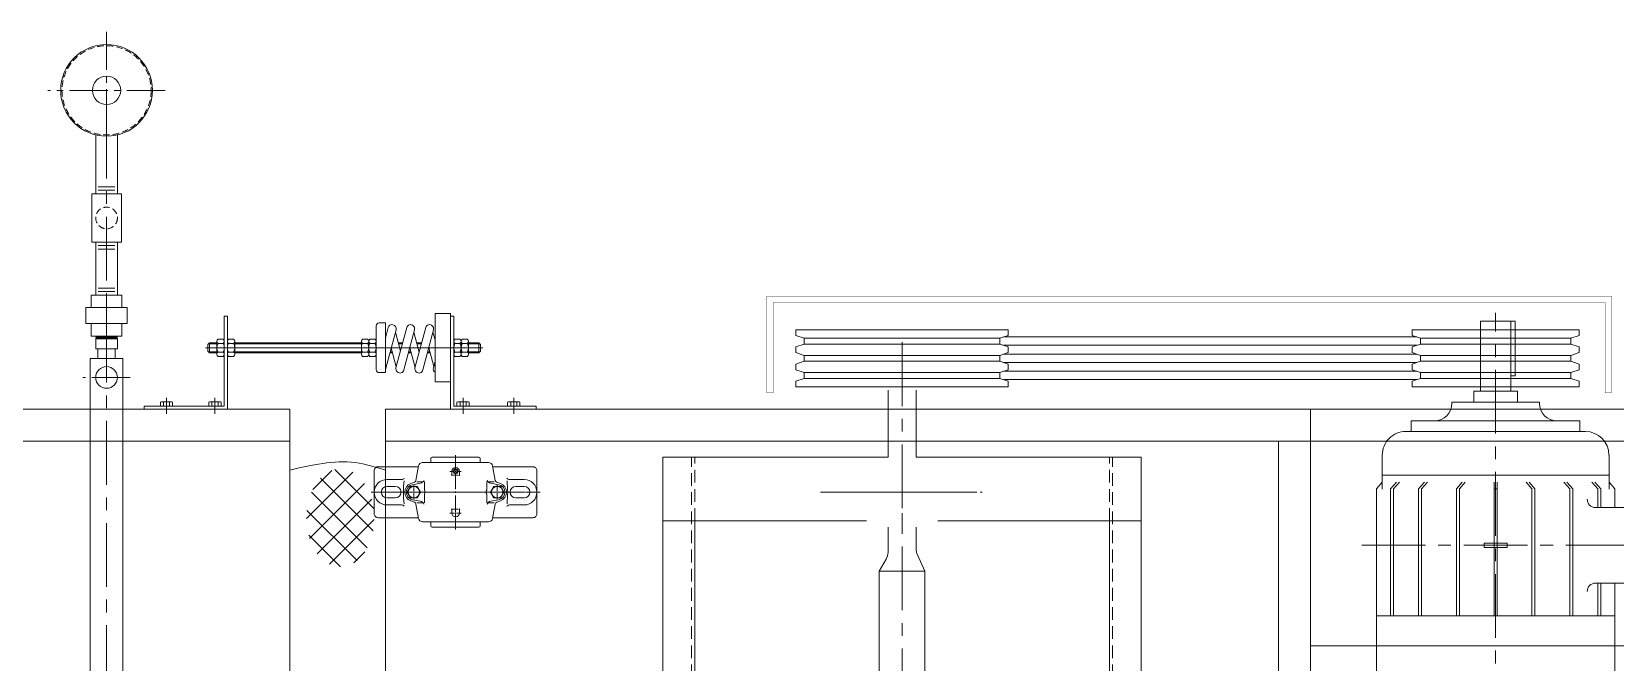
# Model space of a CAD drawing. Extents: x -122 to 18192, y -547 to 12454.
# Drawn here: x 4864 to 7347, y 7553 to 8541 of the extents above; entities that cross this region are included whole.
import ezdxf

# ---------------------------------------------------------------- set-up
doc = ezdxf.new("R2010")
doc.units = 0
doc.header["$LTSCALE"] = 80
doc.header["$MEASUREMENT"] = 0
for name, pattern in [('CEN', [26, 20, -2, 2, -2]), ('CENTER', [2, 1.25, -0.25, 0.25, -0.25]), ('CENTER2', [1.125, 0.75, -0.125, 0.125, -0.125]), ('CX2', [8.2, 0.2, -1, 6, -1]), ('HIDDEN', [0.375, 0.25, -0.125]), ('HIDDEN2', [0.1875, 0.125, -0.0625])]:
    doc.linetypes.add(name, pattern=pattern)
doc.layers.get('0').update_dxf_attribs({"linetype": 'CONTINUOUS', "lineweight": 18})
for name, color, linetype, lineweight in [('1', 1, 'CENTER2', 18), ('3', 2, 'CONTINUOUS', 18), ('4', 4, 'CONTINUOUS', 18), ('6', 3, 'CX2', 18), ('ACT', 7, 'CONTINUOUS', 18), ('CEN', 1, 'CEN', 18), ('DIM', 4, 'CONTINUOUS', 18), ('LIN', 2, 'CONTINUOUS', 18), ('NACHI', 16, 'CONTINUOUS', 18)]:
    doc.layers.add(name, color=color, linetype=linetype, lineweight=lineweight)

# ---------------------------------------------------------------- blocks, each defined once
blk = doc.blocks.new('HTR(FRONT)')
at = {"layer": 'CEN', "lineweight": 15}
for p, q in [((518, 106.6), (83.3, 106.6)), ((35.1, 3.1), (35.1, 28.3)), ((114.4, 3.1), (114.4, 28.3)), ((503.4, 3.1), (503.4, 28.3)), ((579.3, 3.1), (579.3, 28.3))]:
    blk.add_line(p, q, dxfattribs=at)
at = {"layer": 'DIM', "lineweight": 15}
for p, q in [((106, 112.8), (88, 112.8)), ((106, 100.4), (88, 100.4)), ((169.9, 100.4), (166.6, 100.4)), ((186.6, 112.8), (179.7, 112.8)), ((183.3, 100.4), (183, 100.4)), ((199.7, 100.4), (196.4, 100.4)), ((215.6, 112.8), (209.5, 112.8)), ((228.7, 100.4), (225.4, 100.4)), ((472.4, 112.8), (273.8, 112.8)), ((472.4, 100.4), (273.8, 100.4)), ((500.3, 112.8), (513.7, 112.8)), ((500.3, 100.4), (513.7, 100.4))]:
    blk.add_line(p, q, dxfattribs=at)
at = {"layer": 'LIN', "lineweight": 15}
for p, q in [((129.1, 156.3), (133.9, 156.3)), ((129.1, 15), (129.1, 156.3)), ((158.3, 160.2), (133.9, 160.2)), ((133.9, 10.2), (133.9, 160.2)), ((158.3, 53), (158.3, 160.2)), ((488.8, 156.3), (483.9, 156.3)), ((483.9, 10.2), (483.9, 156.3)), ((488.8, 15), (488.8, 156.3)), ((158.3, 118.4), (161.7, 131.1)), ((177.5, 71.8), (160.6, 134.8)), ((189.8, 75.1), (172.9, 138.1)), ((183.1, 99.9), (191.5, 131.1)), ((207.3, 71.8), (190.5, 134.8)), ((219.6, 75.1), (202.7, 138.1)), ((212.5, 101.3), (220.5, 131.1)), ((236.2, 72.5), (219.5, 134.8)), ((236.2, 121.4), (231.7, 138.1)), ((236.2, 67.6), (236.2, 145.6)), ((245.9, 145.6), (236.2, 145.6)), ((250.8, 72.5), (250.8, 140.7)), ((87, 111.8), (89.6, 114.4)), ((87, 101.4), (87, 111.8)), ((87, 101.4), (89.6, 98.8)), ((106, 114.4), (89.6, 114.4)), ((89.6, 98.8), (89.6, 114.4)), ((106, 96.5), (106, 116.7)), ((107.8, 120.1), (115.8, 120.1)), ((107.8, 113.3), (115.8, 113.3)), ((107.8, 99.9), (115.8, 99.9)), ((117.5, 96.5), (117.5, 116.7)), ((119.3, 120.1), (127.3, 120.1)), ((119.3, 113.3), (127.3, 113.3)), ((119.3, 99.9), (127.3, 99.9)), ((160.4, 77.3), (168.2, 106.6)), ((187, 114.4), (179.2, 114.4)), ((189.7, 75.5), (198, 106.6)), ((216, 114.4), (209, 114.4)), ((219.1, 76.9), (227.1, 106.6)), ((252.6, 120.1), (260.6, 120.1)), ((252.6, 113.3), (260.6, 113.3)), ((252.6, 99.9), (260.6, 99.9)), ((262.3, 96.5), (262.3, 116.7)), ((264.1, 120.1), (272.1, 120.1)), ((264.1, 113.3), (272.1, 113.3)), ((264.1, 99.9), (272.1, 99.9)), ((273.8, 96.5), (273.8, 116.7)), ((472.4, 114.4), (273.8, 114.4)), ((472.4, 96.5), (472.4, 116.7)), ((474.2, 120.1), (482.2, 120.1)), ((474.2, 113.3), (482.2, 113.3)), ((474.2, 99.9), (482.2, 99.9)), ((498.5, 120.1), (490.6, 120.1)), ((498.5, 113.3), (490.6, 113.3)), ((498.5, 99.9), (490.6, 99.9)), ((500.3, 96.5), (500.3, 116.7)), ((500.3, 114.4), (512, 114.4)), ((512, 98.8), (512, 114.4)), ((514.6, 111.8), (512, 114.4)), ((514.6, 101.4), (512, 98.8)), ((514.6, 101.4), (514.6, 111.8)), ((106, 98.8), (89.6, 98.8)), ((107.8, 93.1), (115.8, 93.1)), ((119.3, 93.1), (127.3, 93.1)), ((161, 75.1), (158.3, 85.2)), ((170.3, 98.8), (166.1, 98.8)), ((200.1, 98.8), (195.9, 98.8)), ((229.1, 98.8), (225, 98.8)), ((252.6, 93.1), (260.6, 93.1)), ((264.1, 93.1), (272.1, 93.1)), ((472.4, 98.8), (273.8, 98.8)), ((474.2, 93.1), (482.2, 93.1)), ((498.5, 93.1), (490.6, 93.1)), ((500.3, 98.8), (512, 98.8)), ((158.3, 53), (133.9, 53)), ((245.9, 67.6), (236.2, 67.6)), ((0, 15), (129.1, 15)), ((0, 10.2), (0, 15)), ((0, 10.2), (133.9, 10.2)), ((25.5, 21.2), (25.5, 15)), ((27.9, 22), (42.2, 22)), ((30.3, 21.2), (30.3, 15)), ((39.8, 21.2), (39.8, 15)), ((44.6, 21.2), (44.6, 15)), ((104.9, 21.2), (104.9, 15)), ((107.3, 22), (121.6, 22)), ((109.7, 21.2), (109.7, 15)), ((119.2, 21.2), (119.2, 15)), ((124, 21.2), (124, 15)), ((614.4, 10.2), (483.9, 10.2)), ((614.4, 15), (488.8, 15)), ((493.9, 21.2), (493.9, 15)), ((510.6, 22), (496.2, 22)), ((498.6, 21.2), (498.6, 15)), ((508.2, 21.2), (508.2, 15)), ((513, 21.2), (513, 15)), ((569.8, 21.2), (569.8, 15)), ((586.5, 22), (572.2, 22)), ((574.5, 21.2), (574.5, 15)), ((584.1, 21.2), (584.1, 15)), ((588.9, 21.2), (588.9, 15)), ((614.4, 10.2), (614.4, 15))]:
    blk.add_line(p, q, dxfattribs=at)
at = {"layer": 'LIN', "lineweight": 15, "extrusion": (0, 0, -1)}
for centre, major_axis, ratio, start_param, end_param in [((166.8, 136.5), (3.26, 5.66), 0.940173, 3.959121, 7.100714), ((196.6, 136.5), (3.26, 5.66), 0.940173, 3.959121, 7.100714), ((225.6, 136.5), (3.28, 5.65), 0.939855, 3.955239, 7.096831), ((245.9, 140.7), (3.44, 3.44), 1, -0.785398, 0.785398), ((119.8, 106.6), (-9.72, 9.72), 1, 4.984733, 6.010841), ((110.1, 116.7), (2.9, 2.9), 1, 2.960705, 4.893277), ((110.1, 96.5), (2.9, 2.9), 1, 2.960705, 4.893277), ((113.4, 116.7), (2.9, 2.9), 1, -0.180888, 1.751684), ((103.8, 106.6), (-9.72, 9.72), 1, 1.843141, 2.869248), ((113.4, 96.5), (2.9, 2.9), 1, -0.180888, 1.751684), ((131.3, 106.6), (-9.72, 9.72), 1, 4.984733, 6.010841), ((121.6, 116.7), (-2.9, 2.9), 1, 4.531501, 6.464073), ((121.6, 96.5), (-2.9, 2.9), 1, 4.531501, 6.464073), ((125, 116.7), (2.9, 2.9), 1, -0.180888, 1.751684), ((115.3, 106.6), (-9.72, 9.72), 1, 1.843141, 2.869248), ((125, 96.5), (2.9, 2.9), 1, -0.180888, 1.751684), ((264.6, 106.6), (-9.72, 9.72), 1, 4.984733, 6.010841), ((254.9, 116.7), (-2.9, 2.9), 1, 4.531501, 6.464073), ((254.9, 96.5), (-2.9, 2.9), 1, 4.531501, 6.464073), ((258.2, 116.7), (2.9, 2.9), 1, -0.180888, 1.751684), ((248.6, 106.6), (-9.72, 9.72), 1, 1.843141, 2.869248), ((258.2, 96.5), (-2.9, 2.9), 1, 1.389909, 3.32248), ((276.1, 106.6), (-9.72, 9.72), 1, 4.984733, 6.010841), ((266.4, 116.7), (2.9, 2.9), 1, 2.960705, 4.893277), ((266.4, 96.5), (2.9, 2.9), 1, 2.960705, 4.893277), ((269.7, 116.7), (-2.9, 2.9), 1, 1.389909, 3.32248), ((260.1, 106.6), (-9.72, 9.72), 1, 1.843141, 2.869248), ((269.7, 96.5), (-2.9, 2.9), 1, 1.389909, 3.32248), ((486.2, 106.6), (9.72, 9.72), 1, 3.413937, 4.440045), ((476.5, 116.7), (-2.9, 2.9), 1, 4.531501, 6.464073), ((476.5, 96.5), (-2.9, 2.9), 1, 4.531501, 6.464073), ((479.8, 116.7), (-2.9, 2.9), 1, 1.389909, 3.32248), ((470.2, 106.6), (9.72, 9.72), 1, 0.272344, 1.298452), ((479.8, 96.5), (2.9, 2.9), 1, -0.180888, 1.751684), ((502.5, 106.6), (9.72, 9.72), 1, 3.413937, 4.440045), ((492.9, 116.7), (2.9, 2.9), 1, 2.960705, 4.893277), ((492.9, 96.5), (2.9, 2.9), 1, 2.960705, 4.893277), ((496.2, 116.7), (-2.9, 2.9), 1, 1.389909, 3.32248), ((486.6, 106.6), (9.72, 9.72), 1, 0.272344, 1.298452), ((496.2, 96.5), (2.9, 2.9), 1, -0.180888, 1.751684), ((154.9, 73.4), (-4.48, 4.48), 1, 2.094395, 3.35719), ((183.7, 73.4), (3.28, 5.65), 0.939855, 0.813646, 3.955239), ((213.5, 73.4), (3.26, 5.66), 0.940173, 0.817528, 3.959121), ((245.9, 72.5), (-3.44, 3.44), 1, 2.356194, 3.926991), ((27.9, 18.4), (-2.59, 2.59), 1, 0.074986, 1.49581), ((35.1, 8.7), (9.42, 9.42), 1, -1.15217, -0.418626), ((42.2, 18.4), (-2.59, 2.59), 1, 0.074986, 1.49581), ((107.3, 18.4), (-2.59, 2.59), 1, 0.074986, 1.49581), ((114.4, 8.7), (9.42, 9.42), 1, -1.15217, -0.418626), ((121.6, 18.4), (-2.59, 2.59), 1, 0.074986, 1.49581), ((496.2, 18.4), (-2.59, 2.59), 1, 0.074986, 1.49581), ((503.4, 8.7), (9.42, 9.42), 1, -1.15217, -0.418626), ((510.6, 18.4), (-2.59, 2.59), 1, 0.074986, 1.49581), ((572.2, 18.4), (-2.59, 2.59), 1, 0.074986, 1.49581), ((579.3, 8.7), (9.42, 9.42), 1, -1.15217, -0.418626), ((586.5, 18.4), (-2.59, 2.59), 1, 0.074986, 1.49581)]:
    blk.add_ellipse(centre, major_axis=major_axis, ratio=ratio, start_param=start_param, end_param=end_param, dxfattribs=at)
blk = doc.blocks.new('22-1')
for p, q in [((-84, 657.9), (0, 657.9)), ((-84, 648.7), (-84, 657.9)), ((84, 657.9), (0, 657.9)), ((84, 648.7), (84, 657.9)), ((-113.3, 639.5), (-93.2, 639.5)), ((113.3, 639.5), (93.2, 639.5)), ((-187, 423.6), (-187, 565.8)), ((187, 275.9), (187, 565.8)), ((0, 475.1), (-187, 475.1)), ((-164.7, 423.6), (-164.7, 475.1)), ((-160.1, 423.6), (-160.1, 475.1)), ((-120.8, 275.9), (-120.8, 475.1)), ((-116.2, 275.9), (-116.2, 475.1)), ((-61.5, 275.9), (-61.5, 475.1)), ((-56.9, 275.9), (-56.9, 475.1)), ((-2.4, 265.4), (-2.4, 475.1)), ((0, 475.1), (187, 475.1)), ((2.2, 265.4), (2.2, 475.1)), ((56.9, 275.9), (56.9, 475.1)), ((61.5, 275.9), (61.5, 475.1)), ((116.2, 275.9), (116.2, 475.1)), ((120.8, 275.9), (120.8, 475.1)), ((160.1, 275.9), (160.1, 475.1)), ((164.7, 275.9), (164.7, 475.1)), ((-327, 302.5), (-327, 426.3)), ((-307.2, 446.1), (-307.2, 282.8)), ((-307.2, 446.1), (-252.8, 446.1)), ((-252.8, 446.1), (-252.8, 282.8)), ((-233, 302.5), (-233, 426.3)), ((-233, 423.6), (-156.7, 423.6)), ((-18.1, 361.2), (-18.1, 367.7)), ((-18.1, 367.7), (18.1, 367.7)), ((-18.1, 361.2), (18.1, 361.2)), ((18.1, 361.2), (18.1, 367.7)), ((-233, 305.3), (-156.7, 305.3)), ((-187, 275.9), (-187, 305.3)), ((-164.7, 275.9), (-164.7, 305.3)), ((-160.1, 275.9), (-160.1, 305.3)), ((-307.2, 282.8), (-252.8, 282.8)), ((-187, 275.9), (-177.8, 265.4)), ((-177.8, 222.9), (-177.8, 276.4)), ((-164.7, 275.9), (-155.5, 265.4)), ((-160.1, 275.9), (-150.8, 265.4)), ((-120.8, 275.9), (-111.6, 265.4)), ((-116.2, 275.9), (-107, 265.4)), ((-61.5, 275.9), (-52.3, 265.4)), ((-56.9, 275.9), (-47.7, 265.4)), ((2.2, 275.9), (-2.4, 275.9)), ((56.9, 275.9), (47.7, 265.4)), ((61.5, 275.9), (52.3, 265.4)), ((116.2, 275.9), (107, 265.4)), ((120.8, 275.9), (111.6, 265.4)), ((160.1, 275.9), (150.8, 265.4)), ((164.7, 275.9), (155.5, 265.4)), ((177.8, 222.9), (177.8, 276.4)), ((187, 275.9), (177.8, 265.4)), ((0, 254.6), (-177.8, 254.6)), ((0, 254.6), (177.8, 254.6)), ((-140.9, 186.1), (0, 186.1)), ((-132.2, 169.6), (-132.2, 186.1)), ((140.9, 186.1), (0, 186.1)), ((132.2, 169.6), (132.2, 186.1)), ((-132.2, 169.6), (0, 169.6)), ((132.2, 169.6), (0, 169.6)), ((-68.6, 141.9), (-68.6, 140.1)), ((-68.6, 140.1), (0, 140.1)), ((-34.4, 140.1), (-34.4, 122.9)), ((68.6, 140.1), (0, 140.1)), ((34.4, 140.1), (34.4, 122.9)), ((68.6, 141.9), (68.6, 140.1)), ((-34.4, 122.9), (0, 122.9)), ((-24, 12.9), (-24, 122.9)), ((34.4, 122.9), (0, 122.9)), ((24, 12.9), (24, 122.9)), ((-24, 98.8), (-30.4, 98.8)), ((-30.4, 12.9), (-30.4, 98.8)), ((24, 12.9), (-30.4, 12.9))]:
    blk.add_line(p, q)
for centre, radius, start, end in [((-93.2, 648.7), 9.21, 270, 0), ((93.2, 648.7), 9.21, 180, 270), ((-113.3, 565.8), 73.7, 90, 180), ((113.3, 565.8), 73.7, 0, 90), ((-307.2, 426.3), 19.8, 90, 180), ((-252.8, 426.3), 19.8, 0, 90), ((-156.7, 436.8), 13.2, 270, 0), ((-307.2, 302.5), 19.8, 180, 270), ((-252.8, 302.5), 19.8, 270, 0), ((-156.7, 292.1), 13.2, 0, 90), ((-140.9, 222.9), 36.8, 180, 270), ((140.9, 222.9), 36.8, 270, 0), ((-96.2, 141.9), 27.6, 0, 90), ((96.2, 141.9), 27.6, 90, 180)]:
    blk.add_arc(centre, radius, start, end)
at = {"layer": '3', "linetype": 'CENTER'}
for p, q in [((0, 669.4), (0, 0)), ((210, 364.4), (-349.6, 364.4))]:
    blk.add_line(p, q, dxfattribs=at)
blk = doc.blocks.new('22211T')
at = {"color": 0, "linetype": 'Continuous'}
for p, q in [((12528.1, 6033.7), (12424.8, 6033.7)), ((12437.8, 6040), (12437.8, 6033.7)), ((12512.9, 6042.1), (12439.9, 6042.1)), ((12515, 6033.7), (12515, 6040)), ((12418.3, 6028.2), (12414.3, 6005.6)), ((12481.2, 6013.7), (12471.6, 6013.7)), ((12538.5, 6005.6), (12534.5, 6028.2)), ((12411.9, 6002.7), (12406.1, 6000.6)), ((12425.5, 6003.5), (12415.9, 6003.5)), ((12527.3, 6003.5), (12537, 6003.5)), ((12546.7, 6000.6), (12540.9, 6002.7)), ((12406.1, 5973.6), (12411.9, 5971.5)), ((12414.3, 5968.6), (12418.3, 5946)), ((12425.5, 5970.7), (12415.9, 5970.7)), ((12481.2, 5960.5), (12471.6, 5960.5)), ((12527.3, 5970.7), (12537, 5970.7)), ((12534.5, 5946), (12538.5, 5968.6)), ((12540.9, 5971.5), (12546.7, 5973.6)), ((12424.8, 5940.6), (12528.1, 5940.6)), ((12437.8, 5934.2), (12437.8, 5940.6)), ((12515, 5940.6), (12515, 5934.2)), ((12512.9, 5932.1), (12439.9, 5932.1))]:
    blk.add_line(p, q, dxfattribs=at)
at = {"color": 1, "linetype": 'CENTER2'}
blk.add_line((12345.3, 5987.1), (12607.6, 5987.1), dxfattribs=at)
at = {"color": 0, "linetype": 'Continuous'}
for points in [[(12418.1, 5947.1), (12355.5, 5947.1, -0.414214), (12348.9, 5953.7), (12348.9, 6020.6, -0.414214), (12355.5, 6027.1), (12418.1, 6027.1)], [(12395.9, 5965.1, 0.236068), (12391.9, 5967.1), (12368.9, 5967.1, -1), (12368.9, 6007.1), (12391.9, 6007.1, 0.236068), (12395.9, 6009.1)], [(12483, 6013.1, -0.236068), (12482.4, 6014.3), (12482.4, 6019.7, 1), (12470.4, 6019.7), (12470.4, 6014.3, -0.236068), (12469.8, 6013.1)], [(12534.7, 5947.1), (12597.4, 5947.1, 0.414214), (12603.9, 5953.7), (12603.9, 6020.6, 0.414214), (12597.4, 6027.1), (12534.7, 6027.1)], [(12556.9, 6009.1, 0.236068), (12560.9, 6007.1), (12583.9, 6007.1, -1), (12583.9, 5967.1), (12560.9, 5967.1, 0.236068), (12556.9, 5965.1)], [(12426.8, 5968.5, 0.267949), (12421.3, 5973.1), (12409, 5975.3, -0.8391), (12409, 5998.9), (12421.3, 6001.1, 0.267949), (12426.8, 6005.7)], [(12427.5, 5970.4), (12427.5, 5983.8, 0.333333), (12427.5, 5990.4), (12427.5, 6003.8)], [(12525.4, 6003.8), (12525.4, 5990.4, 0.333333), (12525.4, 5983.8), (12525.4, 5970.4)], [(12526.1, 6005.7, 0.267949), (12531.6, 6001.1), (12543.9, 5998.9, -0.8391), (12543.9, 5975.3), (12531.6, 5973.1, 0.267949), (12526.1, 5968.5)], [(12483, 5961.1, 0.236068), (12482.4, 5959.9), (12482.4, 5954.5, -1), (12470.4, 5954.5), (12470.4, 5959.9, 0.236068), (12469.8, 5961.1)]]:
    blk.add_lwpolyline(points, format="xyb", dxfattribs=at)
for points in [[(12381.9, 5996.1), (12368.9, 5996.1, 1), (12368.9, 5978.1), (12381.9, 5978.1, 1)], [(12583.9, 5996.1), (12570.9, 5996.1, 1), (12570.9, 5978.1), (12583.9, 5978.1, 1)]]:
    blk.add_lwpolyline(points, format="xyb", close=True, dxfattribs=at)
for points in [[(12416.3, 5996.1), (12405.9, 5996.1), (12400.7, 5987.1), (12405.9, 5978.1), (12416.3, 5978.1), (12421.5, 5987.1)], [(12547, 5996.1), (12536.6, 5996.1), (12531.4, 5987.1), (12536.6, 5978.1), (12547, 5978.1), (12552.2, 5987.1)]]:
    blk.add_lwpolyline(points, close=True, dxfattribs=at)
for centre, radius in [((12476.4, 6019.7), 3.6), ((12476.4, 6019.7), 2.4), ((12411.1, 5987.1), 9), ((12541.8, 5987.1), 9)]:
    blk.add_circle(centre, radius, dxfattribs=at)
for centre, radius, start, end in [((12424.8, 6027.1), 6.55, 90, 170), ((12439.9, 6040), 2.11, 90, 180), ((12512.9, 6040), 2.11, 0, 90), ((12528.1, 6027.1), 6.55, 10, 90), ((12559.7, 5987.1), 164.9, 173.7333, 186.2667), ((12411.1, 5987.1), 14.4, 110, 250), ((12410.6, 6006.3), 3.75, 290, 350), ((12542.2, 6006.3), 3.75, 190, 250), ((12541.8, 5987.1), 14.4, 290, 70), ((12393.2, 5987.1), 164.9, 353.7333, 6.2667), ((12410.6, 5967.9), 3.75, 10, 70), ((12542.2, 5967.9), 3.75, 110, 170), ((12424.8, 5947.1), 6.55, 190, 270), ((12439.9, 5934.2), 2.11, 180, 270), ((12512.9, 5934.2), 2.11, 270, 0), ((12528.1, 5947.1), 6.55, 270, 350)]:
    blk.add_arc(centre, radius, start, end, dxfattribs=at)
at = {"layer": 'NACHI', "color": 1}
for p, q in [((12476.4, 6045.4), (12476.4, 6021.2)), ((12467.4, 6019.7), (12474.9, 6019.7)), ((12476, 6019.7), (12476.8, 6019.7)), ((12476.4, 6020), (12476.4, 6019.3)), ((12476.4, 6018.2), (12476.4, 5992.1)), ((12477.9, 6019.7), (12485.4, 6019.7)), ((12343.9, 5987.1), (12366.4, 5987.1)), ((12370.2, 5987.1), (12380.7, 5987.1)), ((12384.4, 5987.1), (12471.4, 5987.1)), ((12411.1, 5997.9), (12411.1, 5988.6)), ((12411.1, 5987.5), (12411.1, 5986.7)), ((12411.1, 5985.6), (12411.1, 5976.3)), ((12475.2, 5987.1), (12477.7, 5987.1)), ((12476.4, 5988.4), (12476.4, 5985.9)), ((12481.4, 5987.1), (12568.4, 5987.1)), ((12541.8, 5997.9), (12541.8, 5988.6)), ((12541.8, 5987.5), (12541.8, 5986.7)), ((12541.8, 5985.6), (12541.8, 5976.3)), ((12572.2, 5987.1), (12582.7, 5987.1)), ((12586.4, 5987.1), (12608.9, 5987.1)), ((12476.4, 5982.1), (12476.4, 5956)), ((12467.4, 5954.5), (12474.9, 5954.5)), ((12476, 5954.5), (12476.8, 5954.5)), ((12476.4, 5954.9), (12476.4, 5954.2)), ((12476.4, 5953), (12476.4, 5928.8)), ((12477.9, 5954.5), (12485.4, 5954.5))]:
    blk.add_line(p, q, dxfattribs=at)

msp = doc.modelspace()

# ---------------------------------------------------------------- hatches: boundary and pattern name
at = {"layer": 'ACT', "linetype": 'Continuous'}
h = msp.add_hatch(dxfattribs=at)
h.set_pattern_fill('ANSI37', color=256, scale=8, angle=-90, style=0)
h.set_pattern_definition([(315, (2051.123, 13370.43), (17.96051, 17.96051), []), (45, (2051.123, 13370.43), (-17.96051, 17.96051), [])])
edge = h.paths.add_edge_path()
edge.add_ellipse((5348.5, 7779.2), major_axis=(0, 76.9), ratio=0.691358, start_angle=0, end_angle=360)

# ---------------------------------------------------------------- linework, layer by layer
at = {"color": 1, "linetype": 'CENTER'}
for p, q in [((4981.9, 8411.1), (4981.9, 5782.5)), ((6229, 8054.4), (6229, 6300.1)), ((6132.1, 7819.4), (6346, 7819.4))]:
    msp.add_line(p, q, dxfattribs=at)
for p, q in [((4964.9, 8379.4), (4964.9, 8287.2)), ((4998.9, 8379.4), (4998.9, 8287.2)), ((5005.1, 8287.2), (4958.6, 8287.2)), ((4958.6, 8287.2), (4958.6, 8211.2)), ((5005.1, 8287.2), (5005.1, 8211.2)), ((4958.6, 8211.2), (5005.1, 8211.2)), ((4964.9, 8211.2), (4964.9, 8128.2)), ((4998.9, 8211.2), (4998.9, 8128.2)), ((4957.9, 8128.2), (4981.9, 8128.2)), ((4957.9, 8108.7), (4957.9, 8128.2)), ((4981.9, 8108.7), (4981.9, 8128.2)), ((4981.9, 8128.2), (5005.9, 8128.2)), ((5005.9, 8108.7), (5005.9, 8128.2)), ((4949.4, 8083.7), (4949.4, 8108.7)), ((4949.4, 8108.7), (4981.9, 8108.7)), ((4981.9, 8108.7), (5014.4, 8108.7)), ((4981.9, 8108.7), (4981.9, 8083.7)), ((5014.4, 8108.7), (5014.4, 8083.7)), ((4981.9, 8083.7), (4949.4, 8083.7)), ((4957.9, 8083.7), (4957.9, 8064.2)), ((4981.9, 8083.7), (4981.9, 8064.2)), ((5014.4, 8083.7), (4981.9, 8083.7)), ((5005.9, 8083.7), (5005.9, 8064.2)), ((6062.6, 8074.1), (6395.3, 8074.1)), ((7028.8, 8074.1), (7290.2, 8074.1)), ((4957.9, 8064.2), (4981.9, 8064.2)), ((4965.8, 8064.2), (4964.9, 8063.7)), ((4964.9, 8063.7), (4998.9, 8063.7)), ((4965.8, 8063.2), (4964.9, 8063.7)), ((4965.8, 8063.2), (4964.9, 8062.7)), ((4964.9, 8062.7), (4998.9, 8062.7)), ((4965.8, 8062.2), (4964.9, 8062.7)), ((4965.8, 8062.2), (4964.9, 8061.7)), ((4964.9, 8061.7), (4998.9, 8061.7)), ((4965.8, 8061.2), (4964.9, 8061.7)), ((4965.8, 8061.2), (4964.9, 8060.7)), ((4964.9, 8060.7), (4998.9, 8060.7)), ((4965.8, 8060.2), (4964.9, 8060.7)), ((4965.8, 8060.2), (4964.9, 8059.7)), ((4998.9, 8059.7), (4964.9, 8059.7)), ((4964.9, 8044.2), (4964.9, 8059.7)), ((4998.9, 8044.2), (4964.9, 8044.2)), ((4998, 8063.2), (4965.8, 8063.2)), ((4998, 8062.2), (4965.8, 8062.2)), ((4998, 8061.2), (4965.8, 8061.2)), ((4998, 8060.2), (4965.8, 8060.2)), ((4968.3, 8044.2), (4968.3, 8029.2)), ((4981.9, 8064.2), (5005.9, 8064.2)), ((4995.5, 8044.2), (4995.5, 8029.2)), ((4998, 8064.2), (4998.9, 8063.7)), ((4998, 8063.2), (4998.9, 8063.7)), ((4998, 8063.2), (4998.9, 8062.7)), ((4998, 8062.2), (4998.9, 8062.7)), ((4998, 8062.2), (4998.9, 8061.7)), ((4998, 8061.2), (4998.9, 8061.7)), ((4998, 8061.2), (4998.9, 8060.7)), ((4998, 8060.2), (4998.9, 8060.7)), ((4998, 8060.2), (4998.9, 8059.7)), ((4998.9, 8044.2), (4998.9, 8059.7)), ((6062.6, 8065.2), (6075.5, 8060.7)), ((6062.6, 8047.2), (6075.5, 8051.6)), ((6075.5, 8060.7), (6075.5, 8051.6)), ((6382.4, 8060.7), (6075.5, 8060.7)), ((6382.4, 8051.6), (6075.5, 8051.6)), ((6395.3, 8065.2), (6382.4, 8060.7)), ((6382.4, 8060.7), (6382.4, 8051.6)), ((6395.3, 8047.2), (6382.4, 8051.6)), ((7028.8, 8065.2), (7041.7, 8060.7)), ((7028.8, 8047.2), (7041.7, 8051.6)), ((7041.7, 8060.7), (7041.7, 8051.6)), ((7277.3, 8060.7), (7041.7, 8060.7)), ((7277.3, 8051.6), (7041.7, 8051.6)), ((7290.2, 8065.2), (7277.3, 8060.7)), ((7277.3, 8060.7), (7277.3, 8051.6)), ((7290.2, 8047.2), (7277.3, 8051.6)), ((4956.4, 8029.2), (4956.4, 5832.5)), ((5007.4, 8029.2), (5007.4, 5832.5)), ((6062.6, 8038.3), (6075.5, 8033.8)), ((6062.6, 8020.2), (6075.5, 8024.7)), ((6075.5, 8033.8), (6075.5, 8024.7)), ((6382.4, 8033.8), (6075.5, 8033.8)), ((6382.4, 8024.7), (6075.5, 8024.7)), ((6395.3, 8038.3), (6382.4, 8033.8)), ((6382.4, 8033.8), (6382.4, 8024.7)), ((6395.3, 8020.2), (6382.4, 8024.7)), ((7028.8, 8038.3), (7041.7, 8033.8)), ((7028.8, 8020.2), (7041.7, 8024.7)), ((7041.7, 8033.8), (7041.7, 8024.7)), ((7277.3, 8033.8), (7041.7, 8033.8)), ((7277.3, 8024.7), (7041.7, 8024.7)), ((7290.2, 8038.3), (7277.3, 8033.8)), ((7277.3, 8033.8), (7277.3, 8024.7)), ((7290.2, 8020.2), (7277.3, 8024.7)), ((6062.6, 8011.3), (6075.5, 8006.9)), ((6062.6, 7993.3), (6075.5, 7997.8)), ((6075.5, 7997.8), (6075.5, 8006.9)), ((6382.4, 8006.9), (6075.5, 8006.9)), ((6382.4, 7997.8), (6075.5, 7997.8)), ((6395.3, 8011.3), (6382.4, 8006.9)), ((6382.4, 7997.8), (6382.4, 8006.9)), ((6395.3, 7993.3), (6382.4, 7997.8)), ((7028.8, 8011.3), (7041.7, 8006.9)), ((7028.8, 7993.3), (7041.7, 7997.8)), ((7041.7, 7997.8), (7041.7, 8006.9)), ((7277.3, 8006.9), (7041.7, 8006.9)), ((7277.3, 7997.8), (7041.7, 7997.8)), ((7290.2, 8011.3), (7277.3, 8006.9)), ((7277.3, 7997.8), (7277.3, 8006.9)), ((7290.2, 7993.3), (7277.3, 7997.8)), ((6062.6, 7984.4), (6395.3, 7984.4)), ((6207, 7979.4), (6207, 7874.4)), ((6251, 7979.4), (6251, 7874.4)), ((7028.8, 7984.4), (7290.2, 7984.4)), ((6207, 7874.4), (5854, 7874.4)), ((5854, 7229.4), (5854, 7874.4)), ((6604, 7874.4), (6251, 7874.4)), ((6604, 7199.4), (6604, 7874.4)), ((6173.1, 7774.4), (5854, 7774.4)), ((5904, 7229.4), (5904, 7774.4)), ((6604, 7774.4), (6284.9, 7774.4)), ((6554, 7199.4), (6554, 7774.4)), ((6207, 7764.4), (6207, 7725.4)), ((6251, 7764.4), (6251, 7730.2)), ((6193.2, 7695.7), (6204, 7714.4)), ((6253, 7721), (6264.7, 7695.7)), ((6193.2, 7695.7), (6193.2, 7229.4)), ((6193.2, 7695.7), (6264.7, 7695.7)), ((6264.7, 7695.7), (6264.7, 7199.4))]:
    msp.add_line(p, q)
at = {"linetype": 'CENTER'}
for p, q in [((6062.6, 8074.1), (6062.6, 8065.2)), ((6062.6, 8074.1), (6062.6, 8065.2)), ((6395.3, 8074.1), (6395.3, 8065.2)), ((6395.3, 8074.1), (6395.3, 8065.2)), ((7028.8, 8074.1), (7028.8, 8065.2)), ((7028.8, 8074.1), (7028.8, 8065.2)), ((7290.2, 8074.1), (7290.2, 8065.2)), ((6062.6, 8047.2), (6062.6, 8038.3)), ((6062.6, 8047.2), (6062.6, 8038.3)), ((6395.3, 8047.2), (6395.3, 8038.3)), ((6395.3, 8047.2), (6395.3, 8038.3)), ((7028.8, 8047.2), (7028.8, 8038.3)), ((7028.8, 8047.2), (7028.8, 8038.3)), ((7290.2, 8047.2), (7290.2, 8038.3)), ((6062.6, 8020.2), (6062.6, 8011.3)), ((6062.6, 8020.2), (6062.6, 8011.3)), ((6395.3, 8020.2), (6395.3, 8011.3)), ((6395.3, 8020.2), (6395.3, 8011.3)), ((7028.8, 8020.2), (7028.8, 8011.3)), ((7028.8, 8020.2), (7028.8, 8011.3)), ((7290.2, 8020.2), (7290.2, 8011.3)), ((6062.6, 7993.3), (6062.6, 7984.4)), ((6062.6, 7993.3), (6062.6, 7984.4)), ((6395.3, 7993.3), (6395.3, 7984.4)), ((6395.3, 7993.3), (6395.3, 7984.4)), ((7028.8, 7993.3), (7028.8, 7984.4)), ((7028.8, 7993.3), (7028.8, 7984.4)), ((7290.2, 7993.3), (7290.2, 7984.4))]:
    msp.add_line(p, q, dxfattribs=at)
at = {"linetype": 'Continuous'}
for p, q in [((4956.4, 8029.2), (5007.4, 8029.2)), ((6819, 7899.4), (6869, 7899.4))]:
    msp.add_line(p, q, dxfattribs=at)
at = {"color": 3, "linetype": 'HIDDEN'}
for p, q in [((5899, 7229.4), (5899, 7874.4)), ((5904, 7774.4), (5904, 7874.4)), ((6554, 7774.4), (6554, 7874.4)), ((6559, 7199.4), (6559, 7874.4))]:
    msp.add_line(p, q, dxfattribs=at)
at = {"color": 1, "linetype": 'CENTER2'}
for p, q in [((6229, 7876.5), (6229, 7761.8)), ((6101.2, 7819.4), (6354.5, 7819.4)), ((6156.7, 7819.4), (6318.9, 7819.4))]:
    msp.add_line(p, q, dxfattribs=at)
at = {"linetype": 'Continuous'}
for points in [[(4569, 5699.4), (5269, 5699.4), (5269, 7899.4), (4569, 7899.4)], [(5419, 7899.4), (6819, 7899.4), (6819, 5699.4), (5419, 5699.4)]]:
    msp.add_lwpolyline(points, close=True, dxfattribs=at)
for centre, radius in [((4981.9, 8449.2), 71.9), ((4981.9, 8449.2), 22.2), ((4981.9, 7999.2), 17)]:
    msp.add_circle(centre, radius, dxfattribs=at)
at = {"color": 2, "linetype": 'HIDDEN2'}
for centre, radius in [((4981.9, 8449.2), 69.9), ((4981.9, 8249.2), 17)]:
    msp.add_circle(centre, radius, dxfattribs=at)
for centre, start, end in [((6185, 7725.4), 330, 0), ((6273, 7730.2), 180, 204.8424)]:
    msp.add_arc(centre, 22, start, end)
at = {"layer": '1'}
for p, q in [((4981.9, 8541.1), (4981.9, 8357.3)), ((5073.8, 8449.2), (4890, 8449.2)), ((5018.9, 7999.2), (4944.9, 7999.2))]:
    msp.add_line(p, q, dxfattribs=at)
at = {"layer": '4'}
for p, q in [((4994.9, 8298.2), (4968.9, 8298.2)), ((4994.9, 8292.8), (4968.9, 8292.8)), ((4994.9, 8205.8), (4968.9, 8205.8)), ((4994.9, 8200.4), (4968.9, 8200.4)), ((4994.9, 8139.2), (4968.9, 8139.2)), ((4994.9, 8133.8), (4968.9, 8133.8))]:
    msp.add_line(p, q, dxfattribs=at)
at = {"layer": '6', "linetype": 'Continuous'}
for p, q in [((7035.9, 8062.7), (6388.2, 8062.7)), ((7035.9, 8049.6), (6388.2, 8049.6)), ((7035.9, 8035.8), (6388.2, 8035.8)), ((7035.9, 8022.7), (6388.2, 8022.7)), ((7035.9, 8008.9), (6388.2, 8008.9)), ((7035.9, 7995.8), (6388.2, 7995.8))]:
    msp.add_line(p, q, dxfattribs=at)
at = {"layer": 'ACT', "linetype": 'Continuous'}
for p, q in [((6869, 7949.4), (7419, 7949.4)), ((6869, 7899.4), (7369, 7899.4)), ((7369, 7578.4), (6869, 7578.4))]:
    msp.add_line(p, q, dxfattribs=at)
at = {"layer": 'ACT', "linetype": 'Continuous', "const_width": 0.4}
msp.add_lwpolyline([(6016.9, 7975.2), (6026.9, 7975.2), (6026.9, 8116.7), (7331.2, 8116.7), (7331.2, 7975.2), (7341.2, 7975.2), (7341.2, 8126.7), (6016.9, 8126.7), (6016.9, 7975.2)], dxfattribs=at)
at = {"layer": 'ACT', "linetype": 'Continuous'}
msp.add_spline([(5419, 7854.1), (5371.9, 7865.7), (5269, 7854.1)], degree=3, dxfattribs=at)
at = {"layer": 'LIN', "linetype": 'Continuous'}
for points in [[(4569, 5649.4), (5269, 5649.4), (5269, 7949.4), (4569, 7949.4)], [(5419, 7949.4), (6869, 7949.4), (6869, 5649.4), (5419, 5649.4)]]:
    msp.add_lwpolyline(points, close=True, dxfattribs=at)

# ---------------------------------------------------------------- block references
at = {"rotation": 180}
msp.add_blockref('22-1', (7159.5, 8100.6), dxfattribs=at)
msp.add_blockref('22211T', (-6947.4, 1832.3))
at = {"layer": 'ACT', "linetype": 'Continuous', "xscale": -1}
msp.add_blockref('HTR(FRONT)', (5655.2, 7939.2), dxfattribs=at)

doc.saveas('drawing.dxf')
